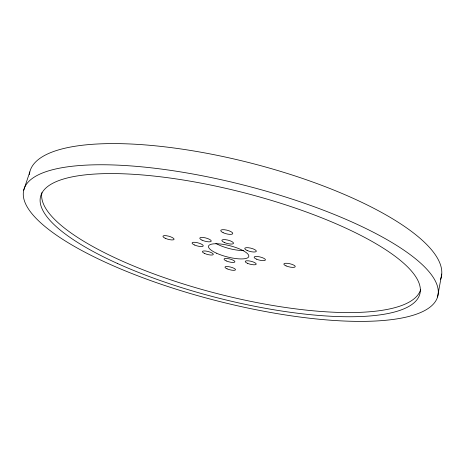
<?xml version="1.0" encoding="UTF-8"?>
<svg xmlns="http://www.w3.org/2000/svg" width="465" height="465" viewBox="0 0 465 465"><rect width="100%" height="100%" fill="white"/><g stroke="black" fill="none" stroke-linecap="round" stroke-linejoin="round"><path stroke-width="0.7" d="M437.553 296.99A213.714 59.392 14.4 0 0 142.581 166.923A213.714 59.392 14.4 0 0 112.181 265.306A213.714 59.392 14.4 0 0 437.553 296.99L441.75 274.036M23.709 190.202L29.807 171.94M243.823 250.554A20.727 5.917 14.4 0 1 215.876 243.422M420.598 289.701A195.474 55.137 14.4 0 1 218.015 293.816A195.474 55.137 14.4 0 1 41.937 192.632M29.347 174.613A212.348 63.345 14.4 0 1 249.978 162.855A212.348 63.345 14.4 0 1 440.564 279.366M216.545 253.216A20.785 5.737 14.4 0 0 248.688 256.779A20.785 5.737 14.4 0 0 220.712 244.038A20.785 5.737 14.4 0 0 216.545 253.216M194.469 244.979A5.801 1.593 15 0 0 203.263 245.927A5.801 1.593 15 0 0 195.254 242.335A5.801 1.593 15 0 0 194.469 244.979M204.536 253.442A5.667 1.523 14.8 0 0 213.301 254.512A5.667 1.523 14.8 0 0 205.71 251.03A5.667 1.523 14.8 0 0 204.536 253.442M226.222 260.917A5.627 1.5 14.3 0 0 234.906 261.911A5.627 1.5 14.3 0 0 227.321 258.517A5.627 1.5 14.3 0 0 226.222 260.917M247.456 263.306A5.696 1.535 14 0 0 256.232 264.219A5.696 1.535 14 0 0 248.496 260.83A5.696 1.535 14 0 0 247.456 263.306M256.529 259.174A5.842 1.616 13.8 0 0 265.457 259.981A5.842 1.616 13.8 0 0 257.389 256.506A5.842 1.616 13.8 0 0 256.529 259.174M247.107 250.461A5.981 1.697 14 0 0 256.331 251.344A5.981 1.697 14 0 0 248.2 247.706A5.981 1.697 14 0 0 247.107 250.461M224.206 242.428A6.028 1.721 14.5 0 0 233.506 243.398A6.028 1.721 14.5 0 0 225.368 239.649A6.028 1.721 14.5 0 0 224.206 242.428M202.043 240.161A5.952 1.68 14.9 0 0 211.238 241.225A5.952 1.68 14.9 0 0 203.252 237.481A5.952 1.68 14.9 0 0 202.043 240.161M227.083 268.84A5.452 1.407 14.3 0 0 235.505 269.845A5.452 1.407 14.3 0 0 228.164 266.602A5.452 1.407 14.3 0 0 227.083 268.84M165.185 238.243A5.795 1.581 15.5 0 0 174.073 239.382A5.795 1.581 15.5 0 0 166.272 235.709A5.795 1.581 15.5 0 0 165.185 238.243M223.142 232.703A6.243 1.848 14.5 0 0 232.773 233.663A6.243 1.848 14.5 0 0 224.345 229.716A6.243 1.848 14.5 0 0 223.142 232.703M286.097 265.91A5.871 1.622 13.2 0 0 295.229 266.759A5.871 1.622 13.2 0 0 287.3 263.312A5.871 1.622 13.2 0 0 286.097 265.91M117.535 263.521A195.8 54.184 14.4 0 0 419.192 295.92A195.8 54.184 14.4 0 0 153.979 176.061A195.8 54.184 14.4 0 0 117.535 263.521"/></g></svg>
